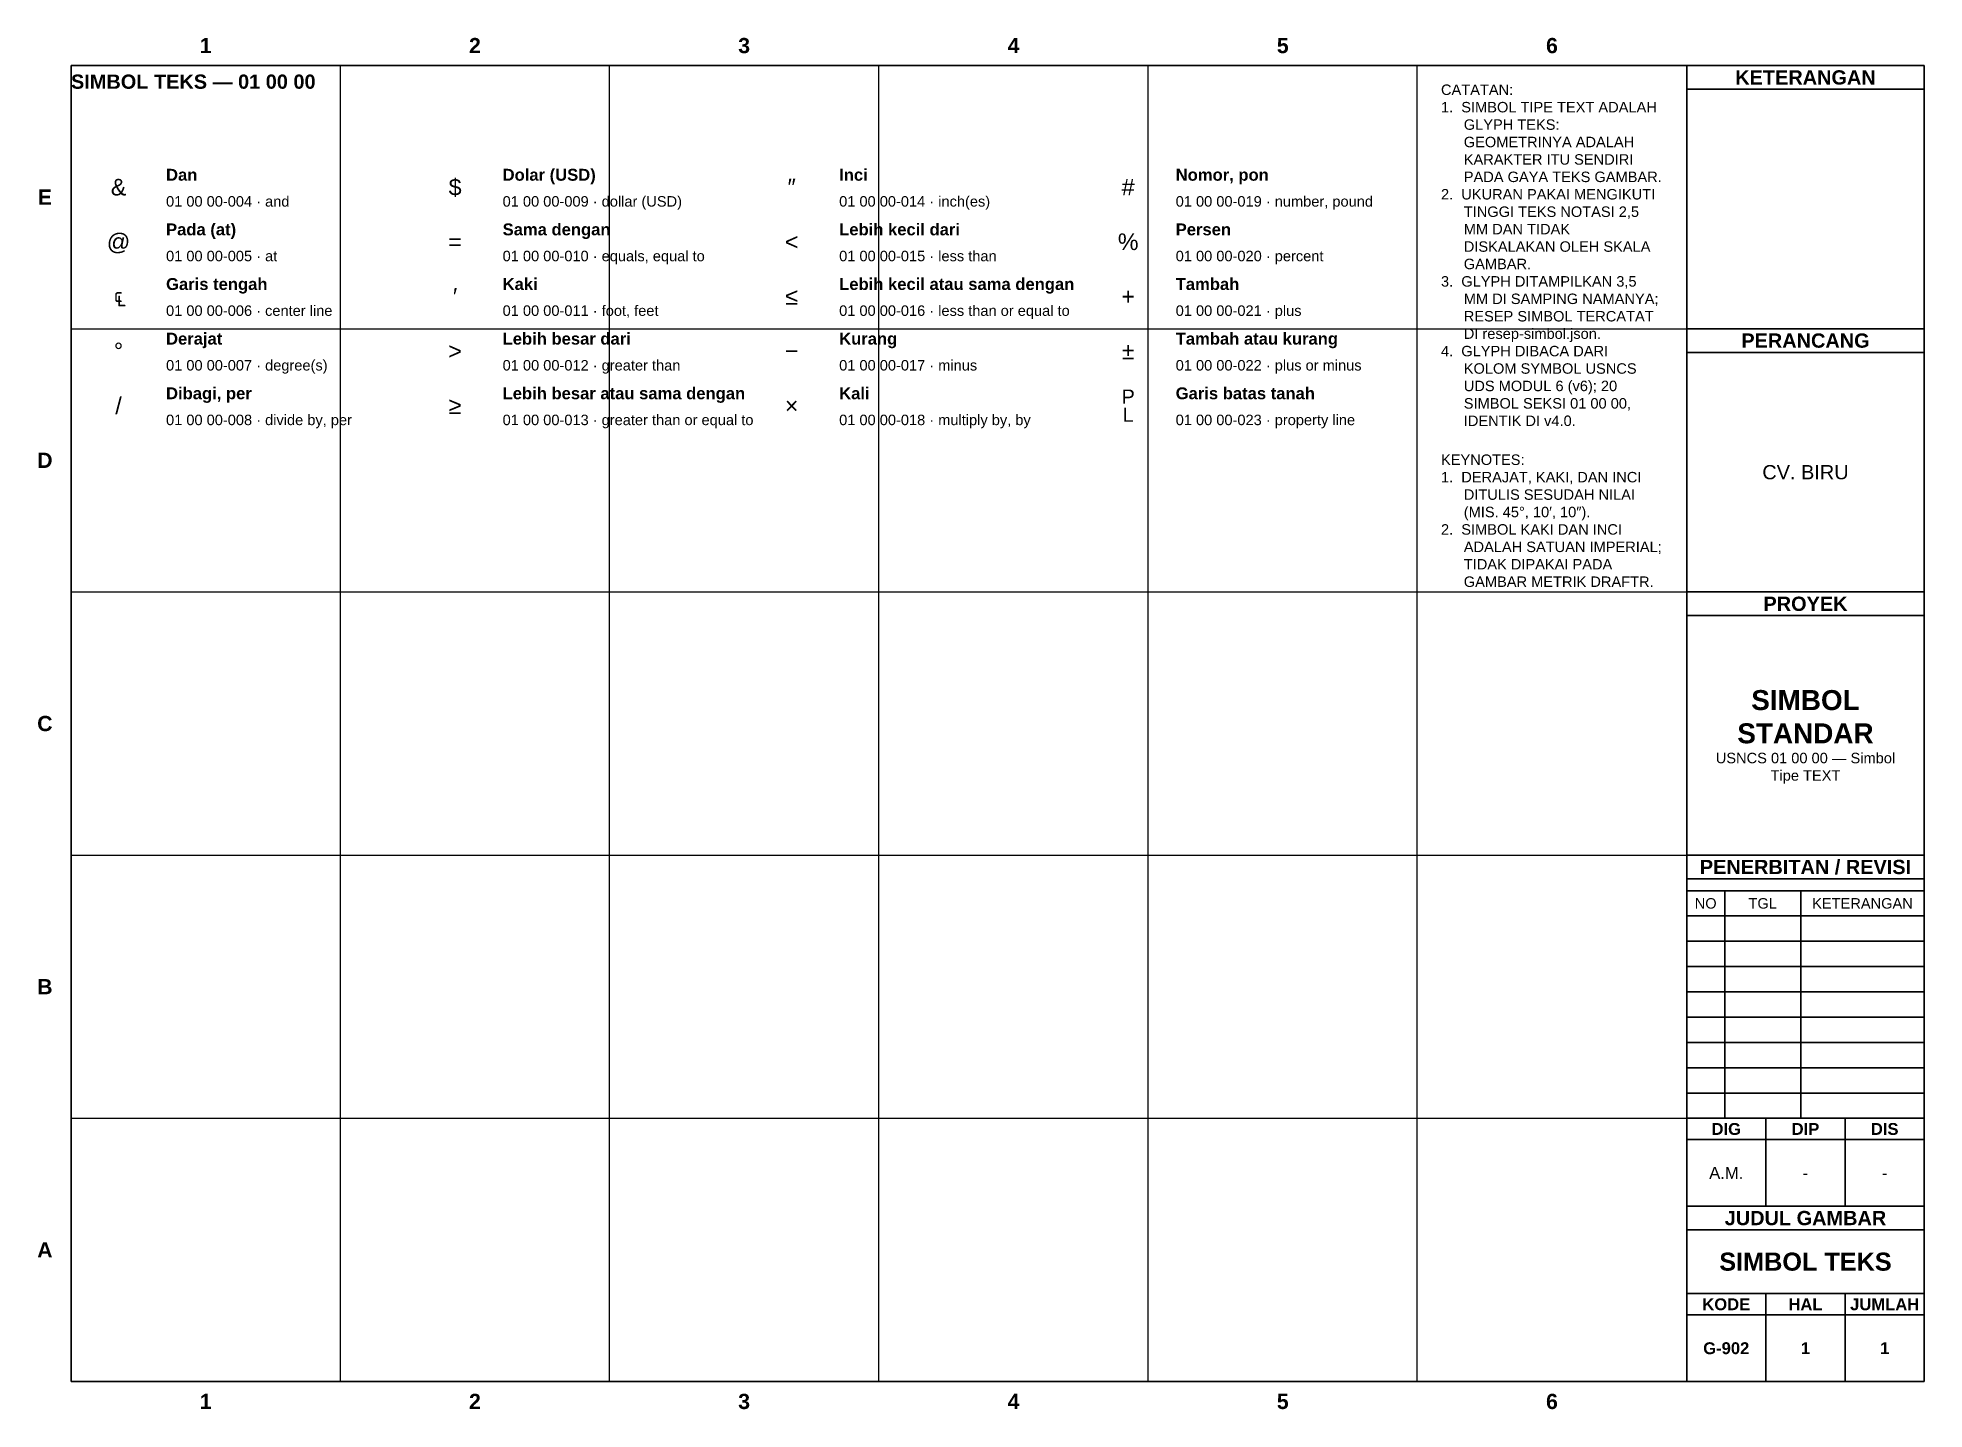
# Paper-space layout 'A3' of a CAD drawing. Header units: millimetres. Extents: x 13 to 410, y 4 to 293.
import ezdxf
from ezdxf.enums import TextEntityAlignment as Align

# ---------------------------------------------------------------- set-up
doc = ezdxf.new("R2010")
doc.units = ezdxf.units.MM
for name, color, linetype, lineweight in [('G-ANNO-GRID', 8, 'Continuous', 25), ('G-ANNO-KEYN', 7, 'Continuous', 25), ('G-ANNO-NOTE', 7, 'Continuous', 25), ('G-ANNO-REVS', 7, 'Continuous', 25), ('G-ANNO-SYMB', 7, 'Continuous', 35), ('G-ANNO-TEXT', 7, 'Continuous', 25), ('G-ANNO-TTLB', 7, 'Continuous', 35)]:
    doc.layers.add(name, color=color, linetype=linetype, lineweight=lineweight)
doc.styles.add('CATATAN', font='arial.ttf')
doc.styles.add('DESKRIPSI', font='arial.ttf')
doc.styles.add('KOP', font='arial.ttf')
doc.styles.add('KOP-B', font='arialbd.ttf')

psp = doc.layouts.new('A3')

# ---------------------------------------------------------------- linework, layer by layer
at = {"layer": 'G-ANNO-GRID'}
for p, q in [((76.7, 10), (76.7, 287)), ((133.3, 10), (133.3, 287)), ((190, 10), (190, 287)), ((246.7, 10), (246.7, 287)), ((303.3, 10), (303.3, 287)), ((20, 231.6), (360, 231.6)), ((20, 176.2), (360, 176.2)), ((20, 120.8), (360, 120.8)), ((20, 65.4), (360, 65.4))]:
    psp.add_line(p, q, dxfattribs=at)
at = {"layer": 'G-ANNO-TTLB'}
for p, q in [((410, 287), (20, 287)), ((20, 287), (20, 10)), ((410, 287), (360, 287)), ((360, 287), (360, 10)), ((410, 10), (410, 287)), ((410, 10), (410, 287)), ((360, 282), (410, 282)), ((360, 231.6), (410, 231.6)), ((360, 226.6), (410, 226.6)), ((360, 176.2), (410, 176.2)), ((360, 171.2), (410, 171.2)), ((360, 120.8), (410, 120.8)), ((360, 115.8), (410, 115.8)), ((360, 113.3), (410, 113.3)), ((368, 65.4), (368, 113.3)), ((384, 65.4), (384, 113.3)), ((360, 107.98), (410, 107.98)), ((360, 102.66), (410, 102.66)), ((360, 97.33), (410, 97.33)), ((360, 92.01), (410, 92.01)), ((360, 86.69), (410, 86.69)), ((360, 81.37), (410, 81.37)), ((360, 76.04), (410, 76.04)), ((360, 70.72), (410, 70.72)), ((360, 65.4), (410, 65.4)), ((360, 65.4), (410, 65.4)), ((376.67, 46.9), (376.67, 65.4)), ((393.33, 46.9), (393.33, 65.4)), ((360, 60.9), (376.67, 60.9)), ((376.67, 60.9), (393.33, 60.9)), ((393.33, 60.9), (410, 60.9)), ((360, 46.9), (410, 46.9)), ((360, 41.9), (410, 41.9)), ((360, 28.5), (410, 28.5)), ((376.67, 10), (376.67, 28.5)), ((393.33, 10), (393.33, 28.5)), ((360, 24), (376.67, 24)), ((376.67, 24), (393.33, 24)), ((393.33, 24), (410, 24)), ((20, 10), (410, 10)), ((360, 10), (410, 10))]:
    psp.add_line(p, q, dxfattribs=at)

# ---------------------------------------------------------------- texts
at = {"layer": 'G-ANNO-KEYN', "insert": (308.3, 205.12), "char_height": 2.2, "width": 46.7, "attachment_point": 1, "style": 'CATATAN'}
psp.add_mtext('KEYNOTES:\\P\\pxi-2.18,l2.18;1.  DERAJAT, KAKI, DAN INCI DITULIS SESUDAH NILAI (MIS. 45°, 10′, 10″).\\P\\pxi-2.18,l2.18;2.  SIMBOL KAKI DAN INCI ADALAH SATUAN IMPERIAL; TIDAK DIPAKAI PADA GAMBAR METRIK DRAFTR.', dxfattribs=at)
at = {"layer": 'G-ANNO-NOTE', "insert": (308.3, 283), "char_height": 2.2, "width": 46.7, "attachment_point": 1, "style": 'CATATAN'}
psp.add_mtext('CATATAN:\\P\\pxi-2.18,l2.18;1.  SIMBOL TIPE TEXT ADALAH GLYPH TEKS: GEOMETRINYA ADALAH KARAKTER ITU SENDIRI PADA GAYA TEKS GAMBAR.\\P\\pxi-2.18,l2.18;2.  UKURAN PAKAI MENGIKUTI TINGGI TEKS NOTASI 2,5 MM DAN TIDAK DISKALAKAN OLEH SKALA GAMBAR.\\P\\pxi-2.18,l2.18;3.  GLYPH DITAMPILKAN 3,5 MM DI SAMPING NAMANYA; RESEP SIMBOL TERCATAT DI resep-simbol.json.\\P\\pxi-2.18,l2.18;4.  GLYPH DIBACA DARI KOLOM SYMBOL USNCS UDS MODUL 6 (v6); 20 SIMBOL SEKSI 01 00 00, IDENTIK DI v4.0.', dxfattribs=at)
at = {"layer": 'G-ANNO-REVS', "style": 'KOP'}
for s, p in [('NO', (364, 110.64)), ('TGL', (376, 110.64)), ('KETERANGAN', (397, 110.64))]:
    psp.add_text(s, height=2.2, dxfattribs=at).set_placement(p, align=Align.MIDDLE_CENTER)
at = {"layer": 'G-ANNO-SYMB', "style": 'KOP'}
for s, height, p in [('&', 3.5, (30, 261.4)), ('$', 3.5, (100.83, 261.4)), ('″', 3.5, (171.65, 261.4)), ('#', 3.5, (242.47, 261.4)), ('@', 3.5, (30, 249.9)), ('=', 3.5, (100.83, 249.9)), ('<', 3.5, (171.65, 249.9)), ('%', 3.5, (242.47, 249.9)), ('℄', 3.5, (30, 238.4)), ('′', 3.5, (100.83, 238.4)), ('≤', 3.5, (171.65, 238.4)), ('+', 3.5, (242.47, 238.4)), ('°', 3.5, (30, 226.9)), ('>', 3.5, (100.83, 226.9)), ('−', 3.5, (171.65, 226.9)), ('±', 3.5, (242.47, 226.9)), ('P', 3, (242.47, 217.3)), ('/', 3.5, (30, 215.4)), ('≥', 3.5, (100.83, 215.4)), ('×', 3.5, (171.65, 215.4)), ('L', 3, (242.47, 213.5))]:
    psp.add_text(s, height=height, dxfattribs=at).set_placement(p, align=Align.MIDDLE_CENTER)
at = {"layer": 'G-ANNO-TEXT'}
for s, height, style, p in [('1', 3.2, 'KOP-B', (48.35, 291.2)), ('2', 3.2, 'KOP-B', (105, 291.2)), ('3', 3.2, 'KOP-B', (161.65, 291.2)), ('4', 3.2, 'KOP-B', (218.35, 291.2)), ('5', 3.2, 'KOP-B', (275, 291.2)), ('6', 3.2, 'KOP-B', (331.65, 291.2)), ('KETERANGAN', 3, 'KOP-B', (385, 284.5)), ('E', 3.2, 'KOP-B', (14.5, 259.3)), ('PERANCANG', 3, 'KOP-B', (385, 229.1)), ('D', 3.2, 'KOP-B', (14.5, 203.9)), ('CV. BIRU', 3, 'KOP', (385, 201.4)), ('PROYEK', 3, 'KOP-B', (385, 173.7)), ('C', 3.2, 'KOP-B', (14.5, 148.5)), ('PENERBITAN / REVISI', 3, 'KOP-B', (385, 118.3)), ('B', 3.2, 'KOP-B', (14.5, 93.1)), ('DIG', 2.5, 'KOP-B', (368.33, 63.15)), ('DIP', 2.5, 'KOP-B', (385, 63.15)), ('DIS', 2.5, 'KOP-B', (401.67, 63.15)), ('A.M.', 2.5, 'KOP', (368.33, 53.9)), ('-', 2.5, 'KOP', (385, 53.9)), ('-', 2.5, 'KOP', (401.67, 53.9)), ('JUDUL GAMBAR', 3, 'KOP-B', (385, 44.4)), ('A', 3.2, 'KOP-B', (14.5, 37.7)), ('KODE', 2.5, 'KOP-B', (368.33, 26.25)), ('HAL', 2.5, 'KOP-B', (385, 26.25)), ('JUMLAH', 2.5, 'KOP-B', (401.67, 26.25)), ('G-902', 2.5, 'KOP-B', (368.33, 17)), ('1', 2.5, 'KOP-B', (385, 17)), ('1', 2.5, 'KOP-B', (401.67, 17)), ('1', 3.2, 'KOP-B', (48.35, 5.8)), ('2', 3.2, 'KOP-B', (105, 5.8)), ('3', 3.2, 'KOP-B', (161.65, 5.8)), ('4', 3.2, 'KOP-B', (218.35, 5.8)), ('5', 3.2, 'KOP-B', (275, 5.8)), ('6', 3.2, 'KOP-B', (331.65, 5.8))]:
    psp.add_text(s, height=height, dxfattribs=dict(at, style=style)).set_placement(p, align=Align.MIDDLE_CENTER)
for s, height, style, p in [('SIMBOL TEKS — 01 00 00', 3, 'KOP-B', (20, 283.6)), ('Dan', 2.5, 'KOP-B', (40, 264)), ('Dolar (USD)', 2.5, 'KOP-B', (110.83, 264)), ('Inci', 2.5, 'KOP-B', (181.65, 264)), ('Nomor, pon', 2.5, 'KOP-B', (252.47, 264)), ('01 00 00-004 · and', 2.2, 'KOP', (40, 258.4)), ('01 00 00-009 · dollar (USD)', 2.2, 'KOP', (110.83, 258.4)), ('01 00 00-014 · inch(es)', 2.2, 'KOP', (181.65, 258.4)), ('01 00 00-019 · number, pound', 2.2, 'KOP', (252.47, 258.4)), ('Pada (at)', 2.5, 'KOP-B', (40, 252.5)), ('Sama dengan', 2.5, 'KOP-B', (110.83, 252.5)), ('Lebih kecil dari', 2.5, 'KOP-B', (181.65, 252.5)), ('Persen', 2.5, 'KOP-B', (252.47, 252.5)), ('01 00 00-005 · at', 2.2, 'KOP', (40, 246.9)), ('01 00 00-010 · equals, equal to', 2.2, 'KOP', (110.83, 246.9)), ('01 00 00-015 · less than', 2.2, 'KOP', (181.65, 246.9)), ('01 00 00-020 · percent', 2.2, 'KOP', (252.47, 246.9)), ('Garis tengah', 2.5, 'KOP-B', (40, 241)), ('Kaki', 2.5, 'KOP-B', (110.83, 241)), ('Lebih kecil atau sama dengan', 2.5, 'KOP-B', (181.65, 241)), ('Tambah', 2.5, 'KOP-B', (252.47, 241)), ('01 00 00-006 · center line', 2.2, 'KOP', (40, 235.4)), ('01 00 00-011 · foot, feet', 2.2, 'KOP', (110.83, 235.4)), ('01 00 00-016 · less than or equal to', 2.2, 'KOP', (181.65, 235.4)), ('01 00 00-021 · plus', 2.2, 'KOP', (252.47, 235.4)), ('Derajat', 2.5, 'KOP-B', (40, 229.5)), ('Lebih besar dari', 2.5, 'KOP-B', (110.83, 229.5)), ('Kurang', 2.5, 'KOP-B', (181.65, 229.5)), ('Tambah atau kurang', 2.5, 'KOP-B', (252.47, 229.5)), ('01 00 00-007 · degree(s)', 2.2, 'KOP', (40, 223.9)), ('01 00 00-012 · greater than', 2.2, 'KOP', (110.83, 223.9)), ('01 00 00-017 · minus', 2.2, 'KOP', (181.65, 223.9)), ('01 00 00-022 · plus or minus', 2.2, 'KOP', (252.47, 223.9)), ('Dibagi, per', 2.5, 'KOP-B', (40, 218)), ('Lebih besar atau sama dengan', 2.5, 'KOP-B', (110.83, 218)), ('Kali', 2.5, 'KOP-B', (181.65, 218)), ('Garis batas tanah', 2.5, 'KOP-B', (252.47, 218)), ('01 00 00-008 · divide by, per', 2.2, 'KOP', (40, 212.4)), ('01 00 00-013 · greater than or equal to', 2.2, 'KOP', (110.83, 212.4)), ('01 00 00-018 · multiply by, by', 2.2, 'KOP', (181.65, 212.4)), ('01 00 00-023 · property line', 2.2, 'KOP', (252.47, 212.4))]:
    psp.add_text(s, height=height, dxfattribs=dict(at, style=style)).set_placement(p, align=Align.MIDDLE_LEFT)
at = {"layer": 'G-ANNO-TEXT', "width": 40}
for s, insert, char_height, attachment_point, style in [('\\pxqc;SIMBOL STANDAR', (385, 155.53), 4.2, 2, 'KOP-B'), ('\\pxqc;USNCS 01 00 00 — Simbol Tipe TEXT', (385, 142.33), 2.2, 2, 'DESKRIPSI'), ('\\pxqc;SIMBOL TEKS', (385, 35.2), 3.8, 5, 'KOP-B')]:
    psp.add_mtext(s, dxfattribs=dict(at, insert=insert, char_height=char_height, attachment_point=attachment_point, style=style))

doc.saveas('drawing.dxf')
